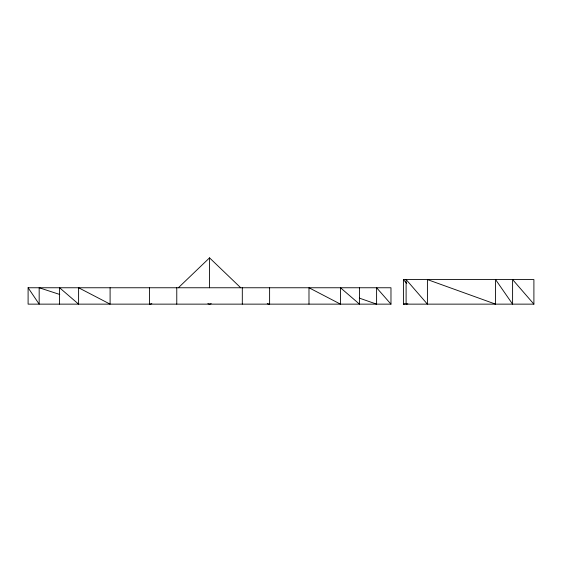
<?xml version="1.0" encoding="UTF-8"?>
<svg xmlns="http://www.w3.org/2000/svg" width="562" height="562" viewBox="0 0 562 562"><rect width="100%" height="100%" fill="white"/><g stroke="black" fill="none" stroke-linecap="round" stroke-linejoin="round"><path stroke-width="0.84" d="M178.358 287.758L209.542 257.86L240.719 287.758M150.159 304.14L151.831 303.677M211.214 303.677L209.542 304.14L207.863 303.677M403.411 304.14L533.9 304.14L533.9 279.567L403.411 279.567L403.411 304.14L405.125 303.81M407.822 303.81L406.108 304.14L406.108 279.567L427.408 304.14L427.408 279.567L495.565 304.14L495.565 279.567L512.6 304.14L512.6 279.567L533.9 304.14M28.1 287.758L390.976 287.758L390.976 304.14L28.1 304.14L28.1 287.758L39.171 304.14L39.171 287.758L59.769 294.474M267.245 303.677L268.917 304.14M359.308 298.106L376.603 304.14L376.603 287.758L390.976 304.14M403.411 279.567L406.769 283.445M359.497 287.758L359.497 304.14L340.474 287.758L340.474 304.14L308.988 287.758L308.988 304.14M269.612 287.758L269.612 304.14M242.306 287.758L242.306 304.14M209.542 257.86L209.542 287.758M176.77 287.758L176.77 304.14M149.464 287.758L149.464 304.14M110.096 287.758L110.096 304.14L78.603 287.758L78.603 304.14L59.579 287.758L59.579 304.14"/></g></svg>
